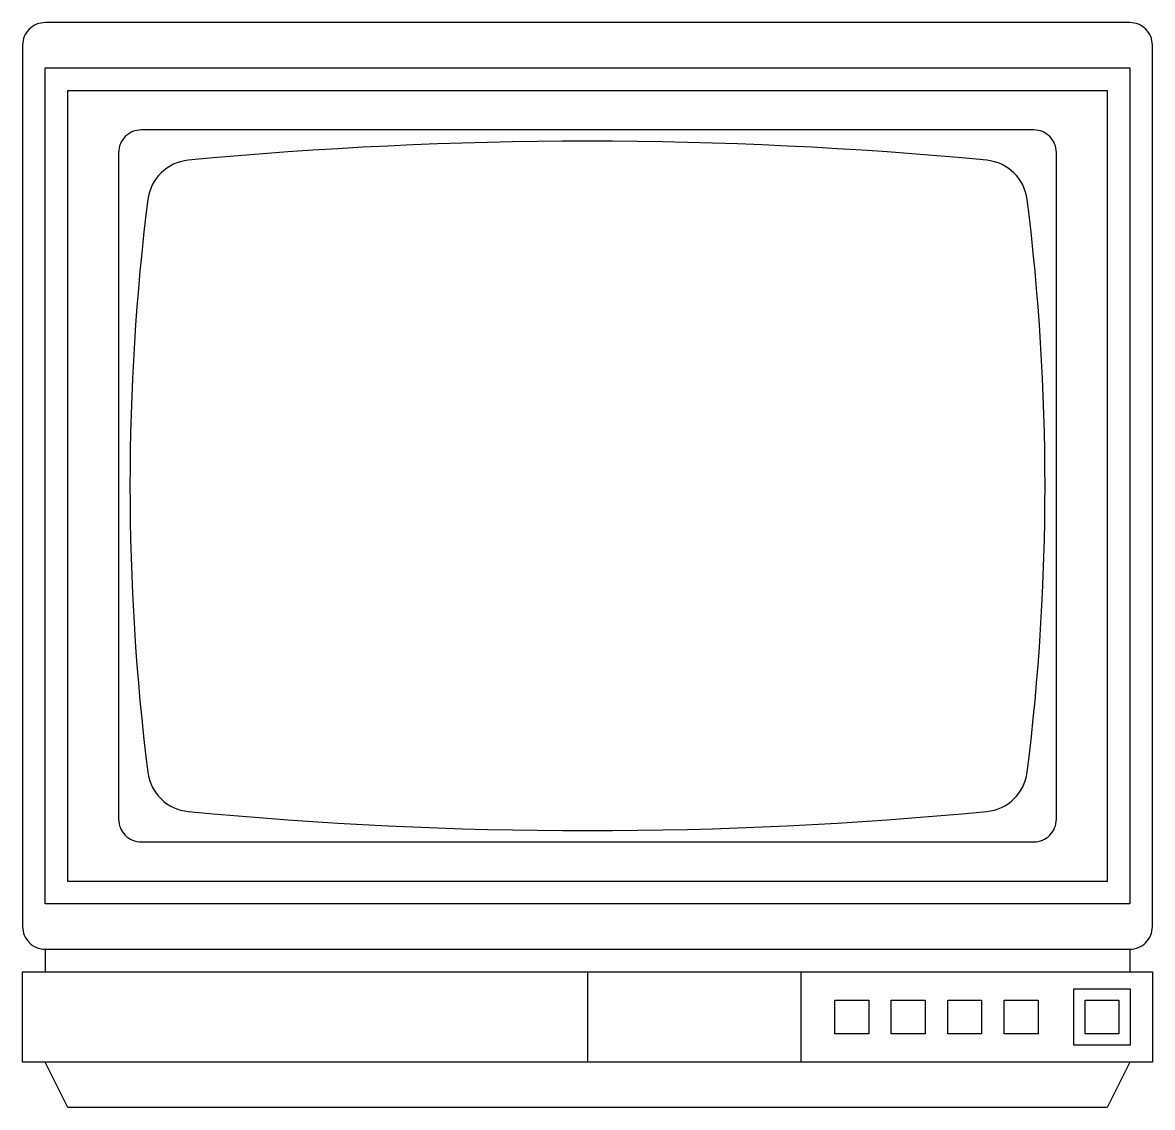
# Model space of a CAD drawing. Header units: millimetres. Extents: x 1297.181 to 1297.681, y 2716.262 to 2716.742.
import ezdxf

# ---------------------------------------------------------------- set-up
doc = ezdxf.new("R2010")
doc.units = ezdxf.units.MM
doc.header["$LTSCALE"] = 10
doc.layers.add('Equipam_audio_vídeo', color=1, linetype='Continuous')

msp = doc.modelspace()

# ---------------------------------------------------------------- linework, layer by layer
at = {"layer": 'Equipam_audio_vídeo'}
for p, q in [((1297.19135, 2716.3322), (1297.19135, 2716.3222)), ((1297.67135, 2716.3322), (1297.67135, 2716.3222)), ((1297.43135, 2716.3222), (1297.43135, 2716.2822)), ((1297.52578, 2716.3222), (1297.52578, 2716.2822))]:
    msp.add_line(p, q, dxfattribs=at)
for points in [[(1297.19135, 2716.7422, 0.414214), (1297.18135, 2716.7322), (1297.18135, 2716.3422, 0.414214), (1297.19135, 2716.3322), (1297.67135, 2716.3322, 0.414214), (1297.68135, 2716.3422), (1297.68135, 2716.7322, 0.414214), (1297.67135, 2716.7422)], [(1297.23385, 2716.3797), (1297.62885, 2716.3797, 0.414214), (1297.63885, 2716.3897), (1297.63885, 2716.6847, 0.414214), (1297.62885, 2716.6947), (1297.23385, 2716.6947, 0.414214), (1297.22385, 2716.6847), (1297.22385, 2716.3897, 0.414214)], [(1297.60801, 2716.39312, 0.351237), (1297.62595, 2716.41054, 0.062307), (1297.62595, 2716.66385, 0.351237), (1297.60801, 2716.68128, 0.047654), (1297.25468, 2716.68128, 0.351237), (1297.23674, 2716.66385, 0.062307), (1297.23674, 2716.41054, 0.351237), (1297.25468, 2716.39312, 0.047654)]]:
    msp.add_lwpolyline(points, format="xyb", close=True, dxfattribs=at)
for points in [[(1297.19135, 2716.3522), (1297.19135, 2716.7222), (1297.67135, 2716.7222), (1297.67135, 2716.3522)], [(1297.20135, 2716.3622), (1297.20135, 2716.7122), (1297.66135, 2716.7122), (1297.66135, 2716.3622)], [(1297.18135, 2716.2822), (1297.18135, 2716.3222), (1297.68135, 2716.3222), (1297.68135, 2716.2822)], [(1297.64652, 2716.2897), (1297.64652, 2716.3147), (1297.67152, 2716.3147), (1297.67152, 2716.2897)], [(1297.54078, 2716.2947), (1297.54078, 2716.3097), (1297.55578, 2716.3097), (1297.55578, 2716.2947)], [(1297.56578, 2716.2947), (1297.56578, 2716.3097), (1297.58078, 2716.3097), (1297.58078, 2716.2947)], [(1297.59078, 2716.2947), (1297.59078, 2716.3097), (1297.60578, 2716.3097), (1297.60578, 2716.2947)], [(1297.61578, 2716.2947), (1297.61578, 2716.3097), (1297.63078, 2716.3097), (1297.63078, 2716.2947)], [(1297.65152, 2716.2947), (1297.65152, 2716.3097), (1297.66652, 2716.3097), (1297.66652, 2716.2947)]]:
    msp.add_lwpolyline(points, close=True, dxfattribs=at)
msp.add_lwpolyline([(1297.67135, 2716.2822), (1297.66135, 2716.2622), (1297.20135, 2716.2622), (1297.19135, 2716.2822)], dxfattribs=at)

doc.saveas('drawing.dxf')
